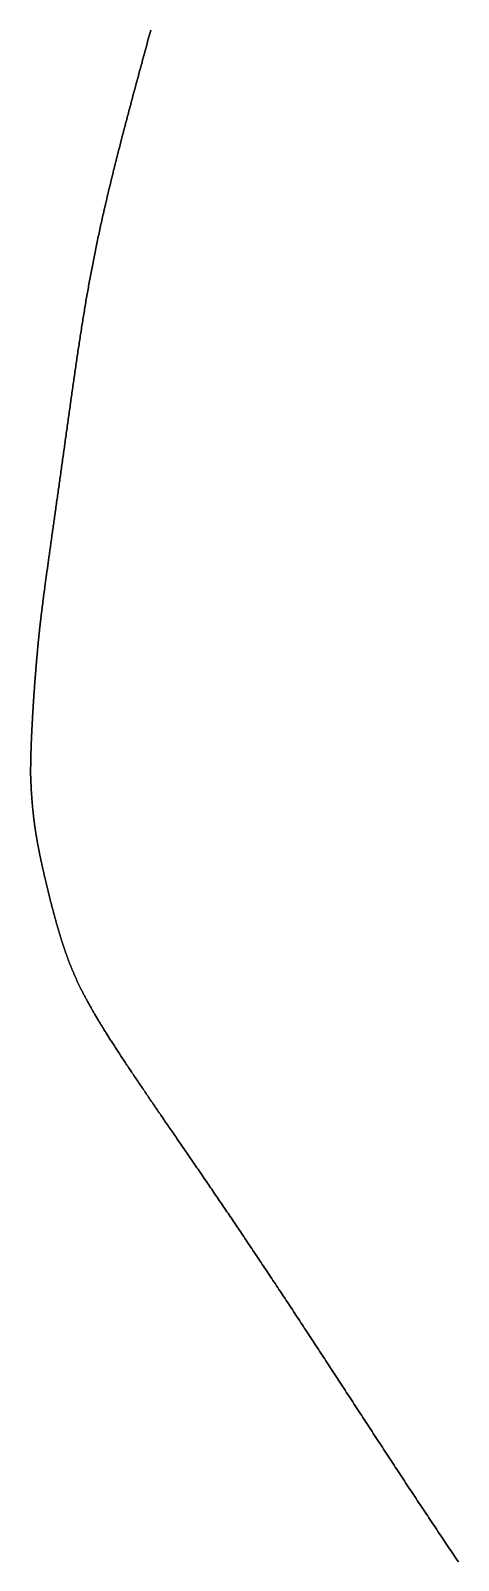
# Model space of a CAD drawing. Header units: inches. Extents: x 130170 to 284068, y 377793 to 804530.
# Drawn here: x 259860.1 to 259874.9, y 742771.6 to 742824.1 of the extents above; entities that cross this region are included whole.
import ezdxf

# ---------------------------------------------------------------- set-up
doc = ezdxf.new("R2010")
doc.units = ezdxf.units.IN
doc.header["$MEASUREMENT"] = 0
doc.layers.add('muni_il', color=7, linetype='Continuous')

msp = doc.modelspace()

# ---------------------------------------------------------------- linework, layer by layer
at = {"layer": 'muni_il'}
for points in [[(259874.851, 742771.521), (259874.807, 742771.586), (259874.763, 742771.651), (259874.719, 742771.716), (259874.675, 742771.781), (259874.631, 742771.846), (259874.587, 742771.911), (259874.543, 742771.976), (259874.499, 742772.042), (259874.455, 742772.107), (259874.411, 742772.173), (259874.367, 742772.239), (259874.323, 742772.304), (259874.279, 742772.37), (259874.234, 742772.436), (259874.19, 742772.502), (259874.146, 742772.568), (259874.102, 742772.634), (259874.057, 742772.7), (259874.013, 742772.767), (259873.969, 742772.833), (259873.925, 742772.899), (259873.88, 742772.966), (259873.836, 742773.033), (259873.792, 742773.099), (259873.747, 742773.166), (259873.703, 742773.233), (259873.658, 742773.299), (259873.614, 742773.366), (259873.569, 742773.433), (259873.525, 742773.5), (259873.481, 742773.567), (259873.436, 742773.634), (259873.391, 742773.702), (259873.347, 742773.769), (259873.303, 742773.836), (259873.258, 742773.903), (259873.213, 742773.971), (259873.169, 742774.038), (259873.124, 742774.105), (259873.08, 742774.173), (259873.035, 742774.24), (259872.991, 742774.308), (259872.946, 742774.376), (259872.902, 742774.443), (259872.857, 742774.511), (259872.812, 742774.578), (259872.768, 742774.646), (259872.723, 742774.714), (259872.679, 742774.782), (259872.634, 742774.849), (259872.59, 742774.917), (259872.545, 742774.985), (259872.501, 742775.053), (259872.456, 742775.121), (259872.411, 742775.189), (259872.367, 742775.257), (259872.322, 742775.325), (259872.278, 742775.392), (259872.233, 742775.46), (259872.189, 742775.528), (259872.144, 742775.596), (259872.1, 742775.664), (259872.055, 742775.732), (259872.011, 742775.8), (259871.966, 742775.868), (259871.922, 742775.936), (259871.877, 742776.004), (259871.833, 742776.072), (259871.788, 742776.14), (259871.744, 742776.208), (259871.7, 742776.275), (259871.655, 742776.343), (259871.611, 742776.411), (259871.567, 742776.479), (259871.522, 742776.547), (259871.478, 742776.614), (259871.434, 742776.682), (259871.39, 742776.75), (259871.345, 742776.818), (259871.301, 742776.885), (259871.257, 742776.953), (259871.213, 742777.021), (259871.169, 742777.088), (259871.124, 742777.156), (259871.08, 742777.223), (259871.036, 742777.291), (259870.992, 742777.358), (259870.948, 742777.425), (259870.904, 742777.493), (259870.86, 742777.56), (259870.816, 742777.627), (259870.773, 742777.694), (259870.729, 742777.761), (259870.685, 742777.828), (259870.641, 742777.895), (259870.597, 742777.962), (259870.554, 742778.029), (259870.51, 742778.096), (259870.466, 742778.163), (259870.423, 742778.229), (259870.379, 742778.296), (259870.336, 742778.362), (259870.292, 742778.429), (259870.249, 742778.495), (259870.205, 742778.561), (259870.162, 742778.628), (259870.119, 742778.694), (259870.075, 742778.76), (259870.032, 742778.826), (259869.989, 742778.892), (259869.946, 742778.957), (259869.903, 742779.023), (259869.86, 742779.089), (259869.817, 742779.154), (259869.774, 742779.22), (259869.731, 742779.285), (259869.688, 742779.35), (259869.645, 742779.415), (259869.602, 742779.48), (259869.56, 742779.545), (259869.517, 742779.61), (259869.474, 742779.675), (259869.432, 742779.74), (259869.389, 742779.804), (259869.347, 742779.869), (259869.305, 742779.933), (259869.262, 742779.997), (259869.22, 742780.061), (259869.178, 742780.125), (259869.136, 742780.189), (259869.094, 742780.253), (259869.052, 742780.317), (259869.01, 742780.38), (259868.968, 742780.443), (259868.926, 742780.507), (259868.884, 742780.57), (259868.842, 742780.633), (259868.801, 742780.696), (259868.759, 742780.759), (259868.718, 742780.822), (259868.676, 742780.884), (259868.635, 742780.946), (259868.593, 742781.009), (259868.552, 742781.071), (259868.511, 742781.133), (259868.47, 742781.195), (259868.429, 742781.257), (259868.388, 742781.318), (259868.347, 742781.38), (259868.306, 742781.441), (259868.265, 742781.503), (259868.224, 742781.564), (259868.184, 742781.625), (259868.143, 742781.685), (259868.103, 742781.746), (259868.062, 742781.807), (259868.022, 742781.867), (259867.981, 742781.927), (259867.941, 742781.988), (259867.901, 742782.047), (259867.861, 742782.107), (259867.821, 742782.167), (259867.781, 742782.227), (259867.741, 742782.286), (259867.702, 742782.345), (259867.662, 742782.404), (259867.622, 742782.463), (259867.583, 742782.522), (259867.543, 742782.581), (259867.504, 742782.639), (259867.464, 742782.698), (259867.425, 742782.756), (259867.386, 742782.814), (259867.347, 742782.872), (259867.308, 742782.93), (259867.269, 742782.988), (259867.23, 742783.045), (259867.192, 742783.103), (259867.153, 742783.16), (259867.114, 742783.217), (259867.076, 742783.274), (259867.038, 742783.33), (259866.999, 742783.387), (259866.961, 742783.443), (259866.923, 742783.5), (259866.885, 742783.556), (259866.847, 742783.612), (259866.809, 742783.668), (259866.771, 742783.724), (259866.733, 742783.779), (259866.696, 742783.834), (259866.658, 742783.89), (259866.621, 742783.945), (259866.583, 742784), (259866.546, 742784.054), (259866.509, 742784.109), (259866.472, 742784.163), (259866.435, 742784.218), (259866.398, 742784.272), (259866.361, 742784.326), (259866.324, 742784.38), (259866.288, 742784.433), (259866.251, 742784.487), (259866.215, 742784.54), (259866.178, 742784.593), (259866.142, 742784.646), (259866.106, 742784.699), (259866.07, 742784.752), (259866.034, 742784.805), (259865.998, 742784.857), (259865.962, 742784.909), (259865.926, 742784.961), (259865.891, 742785.013), (259865.855, 742785.065), (259865.82, 742785.117), (259865.785, 742785.168), (259865.749, 742785.219), (259865.714, 742785.271), (259865.679, 742785.322), (259865.644, 742785.372), (259865.61, 742785.423), (259865.575, 742785.473), (259865.54, 742785.524), (259865.506, 742785.574), (259865.471, 742785.624), (259865.437, 742785.674), (259865.403, 742785.724), (259865.369, 742785.773), (259865.335, 742785.822), (259865.301, 742785.872), (259865.267, 742785.921), (259865.234, 742785.97), (259865.2, 742786.018), (259865.167, 742786.067), (259865.134, 742786.115), (259865.1, 742786.164), (259865.067, 742786.212), (259865.034, 742786.26), (259865.002, 742786.307), (259864.969, 742786.355), (259864.936, 742786.402), (259864.904, 742786.45), (259864.871, 742786.497), (259864.839, 742786.544), (259864.807, 742786.59), (259864.775, 742786.637), (259864.743, 742786.683), (259864.711, 742786.729), (259864.68, 742786.776), (259864.648, 742786.821), (259864.617, 742786.867), (259864.586, 742786.913), (259864.554, 742786.958), (259864.523, 742787.003), (259864.493, 742787.048), (259864.462, 742787.093), (259864.431, 742787.138), (259864.401, 742787.182), (259864.37, 742787.227), (259864.34, 742787.271), (259864.31, 742787.315), (259864.28, 742787.359), (259864.25, 742787.402), (259864.22, 742787.446), (259864.191, 742787.489), (259864.162, 742787.532), (259864.132, 742787.575), (259864.103, 742787.618), (259864.074, 742787.661), (259864.045, 742787.703), (259864.016, 742787.745), (259863.988, 742787.787), (259863.959, 742787.829), (259863.931, 742787.871), (259863.903, 742787.912), (259863.875, 742787.954), (259863.847, 742787.995), (259863.819, 742788.036), (259863.792, 742788.077), (259863.764, 742788.117), (259863.737, 742788.158), (259863.71, 742788.198), (259863.683, 742788.238), (259863.656, 742788.278), (259863.63, 742788.318), (259863.603, 742788.357), (259863.577, 742788.396), (259863.551, 742788.435), (259863.525, 742788.474), (259863.499, 742788.513), (259863.473, 742788.552), (259863.447, 742788.59), (259863.422, 742788.628), (259863.397, 742788.666), (259863.372, 742788.704), (259863.347, 742788.742), (259863.322, 742788.779), (259863.297, 742788.817), (259863.273, 742788.854), (259863.249, 742788.89), (259863.224, 742788.927), (259863.201, 742788.964), (259863.177, 742789), (259863.153, 742789.036), (259863.13, 742789.072), (259863.106, 742789.108), (259863.083, 742789.143), (259863.06, 742789.179), (259863.037, 742789.214), (259863.015, 742789.249), (259862.992, 742789.284), (259862.97, 742789.318), (259862.948, 742789.353), (259862.926, 742789.387), (259862.904, 742789.421), (259862.882, 742789.455), (259862.861, 742789.489), (259862.839, 742789.522), (259862.818, 742789.556), (259862.797, 742789.589), (259862.777, 742789.622), (259862.756, 742789.655), (259862.736, 742789.687), (259862.715, 742789.72), (259862.695, 742789.752), (259862.675, 742789.784), (259862.655, 742789.816), (259862.636, 742789.848), (259862.616, 742789.879), (259862.597, 742789.91), (259862.578, 742789.942), (259862.559, 742789.973), (259862.54, 742790.003), (259862.521, 742790.034), (259862.503, 742790.065), (259862.484, 742790.095), (259862.466, 742790.125), (259862.448, 742790.155), (259862.431, 742790.185), (259862.413, 742790.214), (259862.395, 742790.244), (259862.378, 742790.273), (259862.361, 742790.302), (259862.344, 742790.331), (259862.327, 742790.36), (259862.31, 742790.389), (259862.294, 742790.417), (259862.277, 742790.446), (259862.261, 742790.474), (259862.245, 742790.502), (259862.229, 742790.53), (259862.213, 742790.557), (259862.198, 742790.585), (259862.182, 742790.612), (259862.167, 742790.64), (259862.152, 742790.667), (259862.137, 742790.694), (259862.122, 742790.721), (259862.107, 742790.747), (259862.092, 742790.774), (259862.078, 742790.8), (259862.064, 742790.827), (259862.05, 742790.853), (259862.035, 742790.879), (259862.022, 742790.905), (259862.008, 742790.931), (259861.994, 742790.956), (259861.981, 742790.982), (259861.967, 742791.008), (259861.954, 742791.033), (259861.941, 742791.058), (259861.928, 742791.083), (259861.915, 742791.108), (259861.903, 742791.133), (259861.89, 742791.158), (259861.878, 742791.182), (259861.865, 742791.207), (259861.853, 742791.232), (259861.841, 742791.256), (259861.829, 742791.28), (259861.817, 742791.304), (259861.806, 742791.328), (259861.794, 742791.352), (259861.783, 742791.376), (259861.771, 742791.4), (259861.76, 742791.424), (259861.749, 742791.448), (259861.738, 742791.471), (259861.727, 742791.495), (259861.716, 742791.518), (259861.705, 742791.542), (259861.695, 742791.565), (259861.684, 742791.588), (259861.674, 742791.611), (259861.663, 742791.634), (259861.653, 742791.657), (259861.643, 742791.68), (259861.633, 742791.703), (259861.623, 742791.726), (259861.613, 742791.749), (259861.603, 742791.772), (259861.593, 742791.795), (259861.584, 742791.817), (259861.574, 742791.84), (259861.565, 742791.863), (259861.555, 742791.885), (259861.546, 742791.908), (259861.537, 742791.93), (259861.528, 742791.953), (259861.519, 742791.975), (259861.51, 742791.998), (259861.501, 742792.02), (259861.492, 742792.043), (259861.483, 742792.065), (259861.474, 742792.087), (259861.466, 742792.11), (259861.457, 742792.132), (259861.449, 742792.154), (259861.44, 742792.177), (259861.432, 742792.199), (259861.423, 742792.221), (259861.415, 742792.243), (259861.407, 742792.266), (259861.399, 742792.288), (259861.39, 742792.31), (259861.382, 742792.332), (259861.374, 742792.355), (259861.366, 742792.377), (259861.358, 742792.399), (259861.35, 742792.421), (259861.343, 742792.444), (259861.335, 742792.466), (259861.327, 742792.489), (259861.319, 742792.511), (259861.312, 742792.533), (259861.304, 742792.556), (259861.296, 742792.578), (259861.289, 742792.6), (259861.281, 742792.623), (259861.274, 742792.645), (259861.266, 742792.668), (259861.259, 742792.69), (259861.251, 742792.713), (259861.244, 742792.735), (259861.237, 742792.758), (259861.229, 742792.78), (259861.222, 742792.803), (259861.215, 742792.826), (259861.208, 742792.848), (259861.2, 742792.871), (259861.193, 742792.894), (259861.186, 742792.917), (259861.179, 742792.939), (259861.172, 742792.962), (259861.165, 742792.985), (259861.158, 742793.008), (259861.151, 742793.031), (259861.144, 742793.054), (259861.137, 742793.077), (259861.13, 742793.1), (259861.123, 742793.123), (259861.116, 742793.146), (259861.109, 742793.169), (259861.102, 742793.192), (259861.095, 742793.216), (259861.089, 742793.239), (259861.082, 742793.262), (259861.075, 742793.286), (259861.068, 742793.309), (259861.061, 742793.332), (259861.055, 742793.356), (259861.048, 742793.379), (259861.041, 742793.403), (259861.035, 742793.426), (259861.028, 742793.45), (259861.021, 742793.473), (259861.015, 742793.497), (259861.008, 742793.521), (259861.001, 742793.544), (259860.995, 742793.568), (259860.988, 742793.592), (259860.981, 742793.616), (259860.975, 742793.639), (259860.968, 742793.663), (259860.962, 742793.687), (259860.955, 742793.711), (259860.949, 742793.735), (259860.942, 742793.759), (259860.936, 742793.783), (259860.929, 742793.807), (259860.923, 742793.831), (259860.916, 742793.855), (259860.91, 742793.879), (259860.903, 742793.903), (259860.897, 742793.927), (259860.891, 742793.951), (259860.884, 742793.975), (259860.878, 742793.999), (259860.872, 742794.023), (259860.865, 742794.047), (259860.859, 742794.071), (259860.853, 742794.095), (259860.846, 742794.12), (259860.84, 742794.144), (259860.834, 742794.168), (259860.828, 742794.192), (259860.821, 742794.216), (259860.815, 742794.24), (259860.809, 742794.264), (259860.803, 742794.289), (259860.797, 742794.313), (259860.791, 742794.337), (259860.785, 742794.361), (259860.778, 742794.385), (259860.772, 742794.409), (259860.766, 742794.433), (259860.76, 742794.457), (259860.754, 742794.481), (259860.748, 742794.505), (259860.743, 742794.529), (259860.736, 742794.553), (259860.731, 742794.577), (259860.725, 742794.601), (259860.719, 742794.625), (259860.713, 742794.649), (259860.707, 742794.672), (259860.701, 742794.696), (259860.696, 742794.72), (259860.69, 742794.744), (259860.684, 742794.767), (259860.679, 742794.791), (259860.673, 742794.815), (259860.667, 742794.838), (259860.662, 742794.862), (259860.656, 742794.885), (259860.65, 742794.908), (259860.645, 742794.932), (259860.639, 742794.955), (259860.634, 742794.978), (259860.628, 742795.001), (259860.623, 742795.025), (259860.618, 742795.048), (259860.612, 742795.071), (259860.607, 742795.094), (259860.602, 742795.116), (259860.596, 742795.139), (259860.591, 742795.162), (259860.586, 742795.185), (259860.581, 742795.208), (259860.576, 742795.23), (259860.571, 742795.253), (259860.565, 742795.275), (259860.561, 742795.297), (259860.555, 742795.32), (259860.551, 742795.342), (259860.546, 742795.364), (259860.541, 742795.386), (259860.536, 742795.408), (259860.531, 742795.43), (259860.526, 742795.452), (259860.521, 742795.474), (259860.516, 742795.495), (259860.512, 742795.517), (259860.507, 742795.539), (259860.503, 742795.56), (259860.498, 742795.582), (259860.493, 742795.603), (259860.489, 742795.624), (259860.484, 742795.645), (259860.48, 742795.666), (259860.475, 742795.687), (259860.471, 742795.708), (259860.467, 742795.729), (259860.462, 742795.75), (259860.458, 742795.771), (259860.454, 742795.791), (259860.45, 742795.812), (259860.445, 742795.832), (259860.441, 742795.853), (259860.437, 742795.873), (259860.433, 742795.893), (259860.429, 742795.914), (259860.425, 742795.934), (259860.421, 742795.954), (259860.417, 742795.974), (259860.413, 742795.994), (259860.409, 742796.014), (259860.406, 742796.033), (259860.402, 742796.053), (259860.398, 742796.073), (259860.394, 742796.092), (259860.39, 742796.112), (259860.387, 742796.131), (259860.383, 742796.151), (259860.379, 742796.17), (259860.376, 742796.19), (259860.372, 742796.209), (259860.369, 742796.228), (259860.365, 742796.247), (259860.362, 742796.266), (259860.359, 742796.286), (259860.355, 742796.305), (259860.352, 742796.324), (259860.349, 742796.343), (259860.345, 742796.362), (259860.342, 742796.381), (259860.339, 742796.4), (259860.335, 742796.419), (259860.332, 742796.438), (259860.329, 742796.457), (259860.326, 742796.475), (259860.323, 742796.494), (259860.32, 742796.513), (259860.317, 742796.532), (259860.314, 742796.551), (259860.311, 742796.57), (259860.308, 742796.589), (259860.305, 742796.607), (259860.302, 742796.626), (259860.299, 742796.645), (259860.296, 742796.664), (259860.293, 742796.683), (259860.291, 742796.702), (259860.288, 742796.721), (259860.285, 742796.74), (259860.282, 742796.76), (259860.279, 742796.779), (259860.277, 742796.798), (259860.274, 742796.817), (259860.271, 742796.837), (259860.269, 742796.856), (259860.266, 742796.875), (259860.263, 742796.895), (259860.261, 742796.914), (259860.258, 742796.934), (259860.256, 742796.954), (259860.253, 742796.974), (259860.251, 742796.993), (259860.248, 742797.013), (259860.246, 742797.033), (259860.243, 742797.054), (259860.241, 742797.074), (259860.238, 742797.094), (259860.236, 742797.115), (259860.233, 742797.135), (259860.231, 742797.156), (259860.229, 742797.177), (259860.226, 742797.197), (259860.224, 742797.219), (259860.222, 742797.24), (259860.219, 742797.261), (259860.217, 742797.282), (259860.215, 742797.304), (259860.213, 742797.326), (259860.21, 742797.348), (259860.208, 742797.37), (259860.206, 742797.392), (259860.204, 742797.414), (259860.202, 742797.436), (259860.2, 742797.459), (259860.197, 742797.482), (259860.195, 742797.504), (259860.193, 742797.527), (259860.191, 742797.55), (259860.189, 742797.574), (259860.187, 742797.597), (259860.185, 742797.621), (259860.183, 742797.645), (259860.181, 742797.669), (259860.179, 742797.693), (259860.177, 742797.717), (259860.175, 742797.742), (259860.174, 742797.766), (259860.172, 742797.791), (259860.17, 742797.816), (259860.168, 742797.841), (259860.166, 742797.866), (259860.165, 742797.892), (259860.163, 742797.917), (259860.161, 742797.943), (259860.16, 742797.969), (259860.158, 742797.995), (259860.156, 742798.021), (259860.155, 742798.048), (259860.153, 742798.074), (259860.152, 742798.101), (259860.15, 742798.128), (259860.149, 742798.155), (259860.147, 742798.182), (259860.146, 742798.209), (259860.145, 742798.237), (259860.144, 742798.264), (259860.142, 742798.292), (259860.141, 742798.319), (259860.14, 742798.347), (259860.139, 742798.375), (259860.138, 742798.403), (259860.137, 742798.431), (259860.136, 742798.459), (259860.135, 742798.487), (259860.134, 742798.515), (259860.133, 742798.543), (259860.132, 742798.571), (259860.132, 742798.599), (259860.131, 742798.627), (259860.13, 742798.654), (259860.13, 742798.682), (259860.134, 742799.018), (259860.135, 742799.08), (259860.136, 742799.111), (259860.137, 742799.143), (259860.138, 742799.174), (259860.139, 742799.207), (259860.14, 742799.239), (259860.141, 742799.271), (259860.142, 742799.304), (259860.143, 742799.336), (259860.144, 742799.369), (259860.145, 742799.401), (259860.146, 742799.434), (259860.147, 742799.467), (259860.149, 742799.499), (259860.15, 742799.532), (259860.151, 742799.565), (259860.152, 742799.597), (259860.154, 742799.63), (259860.155, 742799.662), (259860.156, 742799.695), (259860.157, 742799.728), (259860.159, 742799.76), (259860.16, 742799.793), (259860.162, 742799.825), (259860.163, 742799.858), (259860.164, 742799.89), (259860.166, 742799.923), (259860.167, 742799.956), (259860.169, 742799.988), (259860.17, 742800.021), (259860.172, 742800.054), (259860.174, 742800.086), (259860.175, 742800.119), (259860.177, 742800.152), (259860.178, 742800.185), (259860.18, 742800.218), (259860.182, 742800.251), (259860.184, 742800.284), (259860.185, 742800.317), (259860.187, 742800.35), (259860.189, 742800.384), (259860.191, 742800.417), (259860.192, 742800.451), (259860.194, 742800.484), (259860.196, 742800.518), (259860.198, 742800.551), (259860.2, 742800.585), (259860.202, 742800.619), (259860.204, 742800.652), (259860.206, 742800.686), (259860.208, 742800.72), (259860.21, 742800.754), (259860.212, 742800.788), (259860.214, 742800.822), (259860.216, 742800.857), (259860.219, 742800.891), (259860.221, 742800.925), (259860.223, 742800.959), (259860.225, 742800.994), (259860.227, 742801.028), (259860.229, 742801.062), (259860.232, 742801.097), (259860.234, 742801.131), (259860.236, 742801.166), (259860.239, 742801.2), (259860.241, 742801.235), (259860.243, 742801.269), (259860.246, 742801.303), (259860.248, 742801.338), (259860.25, 742801.372), (259860.253, 742801.406), (259860.255, 742801.441), (259860.258, 742801.475), (259860.26, 742801.509), (259860.262, 742801.544), (259860.265, 742801.578), (259860.267, 742801.612), (259860.27, 742801.646), (259860.272, 742801.68), (259860.275, 742801.714), (259860.277, 742801.748), (259860.28, 742801.782), (259860.282, 742801.816), (259860.285, 742801.85), (259860.288, 742801.883), (259860.29, 742801.917), (259860.293, 742801.95), (259860.295, 742801.984), (259860.298, 742802.017), (259860.301, 742802.051), (259860.303, 742802.084), (259860.306, 742802.117), (259860.308, 742802.15), (259860.311, 742802.183), (259860.314, 742802.216), (259860.316, 742802.249), (259860.319, 742802.282), (259860.322, 742802.314), (259860.324, 742802.347), (259860.327, 742802.379), (259860.33, 742802.412), (259860.333, 742802.444), (259860.335, 742802.477), (259860.338, 742802.509), (259860.341, 742802.541), (259860.344, 742802.573), (259860.347, 742802.605), (259860.349, 742802.637), (259860.352, 742802.669), (259860.355, 742802.701), (259860.358, 742802.733), (259860.361, 742802.764), (259860.364, 742802.796), (259860.367, 742802.828), (259860.37, 742802.859), (259860.373, 742802.891), (259860.376, 742802.922), (259860.378, 742802.954), (259860.382, 742802.985), (259860.385, 742803.016), (259860.388, 742803.048), (259860.391, 742803.079), (259860.394, 742803.111), (259860.397, 742803.142), (259860.4, 742803.173), (259860.403, 742803.205), (259860.406, 742803.236), (259860.41, 742803.268), (259860.413, 742803.299), (259860.416, 742803.331), (259860.419, 742803.362), (259860.423, 742803.394), (259860.426, 742803.425), (259860.429, 742803.457), (259860.433, 742803.488), (259860.436, 742803.52), (259860.44, 742803.552), (259860.443, 742803.584), (259860.447, 742803.616), (259860.45, 742803.648), (259860.454, 742803.68), (259860.457, 742803.712), (259860.461, 742803.745), (259860.465, 742803.777), (259860.468, 742803.809), (259860.472, 742803.842), (259860.476, 742803.875), (259860.48, 742803.908), (259860.484, 742803.941), (259860.488, 742803.974), (259860.492, 742804.007), (259860.496, 742804.041), (259860.5, 742804.075), (259860.504, 742804.108), (259860.508, 742804.142), (259860.512, 742804.177), (259860.516, 742804.211), (259860.521, 742804.245), (259860.525, 742804.28), (259860.529, 742804.315), (259860.534, 742804.35), (259860.538, 742804.385), (259860.543, 742804.421), (259860.547, 742804.457), (259860.552, 742804.493), (259860.556, 742804.529), (259860.561, 742804.565), (259860.566, 742804.602), (259860.57, 742804.639), (259860.575, 742804.676), (259860.58, 742804.714), (259860.585, 742804.751), (259860.59, 742804.789), (259860.595, 742804.827), (259860.6, 742804.866), (259860.605, 742804.905), (259860.611, 742804.944), (259860.616, 742804.983), (259860.621, 742805.022), (259860.626, 742805.062), (259860.632, 742805.102), (259860.637, 742805.143), (259860.643, 742805.183), (259860.648, 742805.224), (259860.654, 742805.265), (259860.66, 742805.307), (259860.665, 742805.349), (259860.671, 742805.391), (259860.677, 742805.433), (259860.683, 742805.476), (259860.689, 742805.519), (259860.695, 742805.562), (259860.701, 742805.606), (259860.707, 742805.65), (259860.713, 742805.694), (259860.719, 742805.739), (259860.725, 742805.784), (259860.732, 742805.829), (259860.738, 742805.874), (259860.744, 742805.92), (259860.751, 742805.966), (259860.757, 742806.013), (259860.764, 742806.06), (259860.77, 742806.106), (259860.777, 742806.154), (259860.784, 742806.202), (259860.79, 742806.25), (259860.797, 742806.298), (259860.804, 742806.346), (259860.811, 742806.395), (259860.818, 742806.444), (259860.825, 742806.494), (259860.832, 742806.544), (259860.839, 742806.594), (259860.846, 742806.644), (259860.853, 742806.694), (259860.86, 742806.745), (259860.867, 742806.797), (259860.875, 742806.848), (259860.882, 742806.9), (259860.889, 742806.952), (259860.897, 742807.004), (259860.904, 742807.057), (259860.912, 742807.11), (259860.919, 742807.163), (259860.927, 742807.216), (259860.934, 742807.27), (259860.942, 742807.323), (259860.95, 742807.378), (259860.957, 742807.432), (259860.965, 742807.487), (259860.973, 742807.541), (259860.98, 742807.596), (259860.988, 742807.652), (259860.996, 742807.707), (259861.004, 742807.763), (259861.012, 742807.819), (259861.02, 742807.875), (259861.028, 742807.932), (259861.036, 742807.988), (259861.044, 742808.045), (259861.052, 742808.102), (259861.06, 742808.159), (259861.068, 742808.216), (259861.076, 742808.274), (259861.084, 742808.332), (259861.092, 742808.39), (259861.1, 742808.448), (259861.109, 742808.506), (259861.117, 742808.564), (259861.125, 742808.623), (259861.133, 742808.681), (259861.141, 742808.74), (259861.15, 742808.799), (259861.158, 742808.858), (259861.166, 742808.917), (259861.175, 742808.977), (259861.183, 742809.036), (259861.191, 742809.095), (259861.2, 742809.155), (259861.208, 742809.215), (259861.216, 742809.275), (259861.225, 742809.335), (259861.233, 742809.395), (259861.241, 742809.455), (259861.25, 742809.515), (259861.258, 742809.575), (259861.267, 742809.635), (259861.275, 742809.696), (259861.284, 742809.756), (259861.292, 742809.817), (259861.3, 742809.877), (259861.309, 742809.938), (259861.317, 742809.998), (259861.326, 742810.059), (259861.334, 742810.12), (259861.343, 742810.18), (259861.351, 742810.241), (259861.36, 742810.302), (259861.368, 742810.362), (259861.377, 742810.423), (259861.385, 742810.484), (259861.394, 742810.545), (259861.402, 742810.605), (259861.411, 742810.666), (259861.419, 742810.727), (259861.428, 742810.788), (259861.436, 742810.848), (259861.444, 742810.909), (259861.453, 742810.97), (259861.461, 742811.03), (259861.47, 742811.091), (259861.478, 742811.152), (259861.487, 742811.212), (259861.495, 742811.273), (259861.504, 742811.333), (259861.512, 742811.393), (259861.521, 742811.454), (259861.529, 742811.514), (259861.538, 742811.574), (259861.546, 742811.635), (259861.555, 742811.695), (259861.564, 742811.755), (259861.572, 742811.815), (259861.581, 742811.875), (259861.589, 742811.935), (259861.598, 742811.995), (259861.606, 742812.055), (259861.615, 742812.114), (259861.623, 742812.174), (259861.632, 742812.234), (259861.64, 742812.293), (259861.649, 742812.353), (259861.657, 742812.412), (259861.666, 742812.472), (259861.675, 742812.531), (259861.683, 742812.59), (259861.692, 742812.649), (259861.701, 742812.708), (259861.709, 742812.767), (259861.718, 742812.826), (259861.727, 742812.885), (259861.735, 742812.944), (259861.744, 742813.002), (259861.753, 742813.061), (259861.761, 742813.12), (259861.77, 742813.178), (259861.779, 742813.237), (259861.788, 742813.295), (259861.797, 742813.353), (259861.805, 742813.411), (259861.814, 742813.47), (259861.823, 742813.528), (259861.832, 742813.586), (259861.841, 742813.644), (259861.85, 742813.702), (259861.859, 742813.76), (259861.868, 742813.817), (259861.877, 742813.875), (259861.886, 742813.933), (259861.896, 742813.991), (259861.905, 742814.048), (259861.914, 742814.106), (259861.923, 742814.163), (259861.933, 742814.221), (259861.942, 742814.278), (259861.951, 742814.336), (259861.961, 742814.393), (259861.97, 742814.451), (259861.98, 742814.508), (259861.989, 742814.566), (259861.999, 742814.623), (259862.008, 742814.68), (259862.018, 742814.737), (259862.028, 742814.795), (259862.037, 742814.852), (259862.047, 742814.909), (259862.057, 742814.967), (259862.067, 742815.024), (259862.077, 742815.081), (259862.087, 742815.139), (259862.098, 742815.196), (259862.108, 742815.254), (259862.118, 742815.311), (259862.128, 742815.368), (259862.139, 742815.426), (259862.149, 742815.483), (259862.16, 742815.541), (259862.17, 742815.598), (259862.181, 742815.656), (259862.192, 742815.714), (259862.203, 742815.771), (259862.213, 742815.829), (259862.224, 742815.887), (259862.235, 742815.945), (259862.246, 742816.003), (259862.258, 742816.061), (259862.269, 742816.119), (259862.28, 742816.177), (259862.292, 742816.236), (259862.303, 742816.294), (259862.315, 742816.353), (259862.327, 742816.411), (259862.338, 742816.47), (259862.35, 742816.529), (259862.362, 742816.588), (259862.374, 742816.647), (259862.386, 742816.706), (259862.399, 742816.765), (259862.411, 742816.825), (259862.423, 742816.884), (259862.436, 742816.944), (259862.448, 742817.004), (259862.461, 742817.063), (259862.474, 742817.124), (259862.487, 742817.184), (259862.5, 742817.244), (259862.513, 742817.305), (259862.526, 742817.365), (259862.54, 742817.426), (259862.553, 742817.487), (259862.566, 742817.548), (259862.58, 742817.61), (259862.594, 742817.671), (259862.608, 742817.733), (259862.622, 742817.795), (259862.636, 742817.857), (259862.65, 742817.919), (259862.664, 742817.981), (259862.678, 742818.044), (259862.693, 742818.107), (259862.707, 742818.17), (259862.722, 742818.233), (259862.737, 742818.296), (259862.752, 742818.36), (259862.767, 742818.424), (259862.782, 742818.488), (259862.797, 742818.552), (259862.813, 742818.617), (259862.828, 742818.681), (259862.844, 742818.746), (259862.859, 742818.811), (259862.875, 742818.877), (259862.891, 742818.942), (259862.907, 742819.008), (259862.923, 742819.074), (259862.939, 742819.14), (259862.956, 742819.206), (259862.972, 742819.273), (259862.989, 742819.34), (259863.005, 742819.407), (259863.022, 742819.475), (259863.039, 742819.542), (259863.056, 742819.61), (259863.073, 742819.678), (259863.09, 742819.746), (259863.108, 742819.815), (259863.125, 742819.884), (259863.143, 742819.953), (259863.16, 742820.022), (259863.178, 742820.091), (259863.196, 742820.161), (259863.214, 742820.231), (259863.232, 742820.301), (259863.25, 742820.372), (259863.269, 742820.442), (259863.287, 742820.513), (259863.305, 742820.584), (259863.324, 742820.656), (259863.343, 742820.727), (259863.361, 742820.799), (259863.38, 742820.871), (259863.399, 742820.943), (259863.418, 742821.016), (259863.438, 742821.088), (259863.457, 742821.161), (259863.476, 742821.235), (259863.496, 742821.308), (259863.515, 742821.382), (259863.535, 742821.455), (259863.554, 742821.529), (259863.574, 742821.604), (259863.594, 742821.678), (259863.614, 742821.753), (259863.634, 742821.828), (259863.654, 742821.903), (259863.674, 742821.978), (259863.695, 742822.054), (259863.715, 742822.129), (259863.735, 742822.205), (259863.756, 742822.281), (259863.777, 742822.358), (259863.797, 742822.434), (259863.818, 742822.511), (259863.839, 742822.588), (259863.86, 742822.665), (259863.881, 742822.742), (259863.902, 742822.819), (259863.923, 742822.897), (259863.944, 742822.975), (259863.965, 742823.053), (259863.986, 742823.131), (259864.008, 742823.209), (259864.029, 742823.288), (259864.05, 742823.366), (259864.072, 742823.445), (259864.093, 742823.524), (259864.115, 742823.603), (259864.136, 742823.682), (259864.158, 742823.761), (259864.18, 742823.841), (259864.202, 742823.921), (259864.223, 742824), (259864.245, 742824.08), (259864.267, 742824.16)], [(259864.267, 742824.16), (259864.245, 742824.08), (259864.223, 742824), (259864.202, 742823.921), (259864.18, 742823.841), (259864.158, 742823.761), (259864.136, 742823.682), (259864.115, 742823.603), (259864.093, 742823.524), (259864.072, 742823.445), (259864.05, 742823.366), (259864.029, 742823.288), (259864.008, 742823.209), (259863.986, 742823.131), (259863.965, 742823.053), (259863.944, 742822.975), (259863.923, 742822.897), (259863.902, 742822.819), (259863.881, 742822.742), (259863.86, 742822.665), (259863.839, 742822.588), (259863.818, 742822.511), (259863.797, 742822.434), (259863.777, 742822.358), (259863.756, 742822.281), (259863.735, 742822.205), (259863.715, 742822.129), (259863.695, 742822.054), (259863.674, 742821.978), (259863.654, 742821.903), (259863.634, 742821.828), (259863.614, 742821.753), (259863.594, 742821.678), (259863.574, 742821.604), (259863.554, 742821.529), (259863.535, 742821.455), (259863.515, 742821.382), (259863.496, 742821.308), (259863.476, 742821.235), (259863.457, 742821.161), (259863.438, 742821.088), (259863.418, 742821.016), (259863.399, 742820.943), (259863.38, 742820.871), (259863.361, 742820.799), (259863.343, 742820.727), (259863.324, 742820.656), (259863.305, 742820.584), (259863.287, 742820.513), (259863.269, 742820.442), (259863.25, 742820.372), (259863.232, 742820.301), (259863.214, 742820.231), (259863.196, 742820.161), (259863.178, 742820.091), (259863.16, 742820.022), (259863.143, 742819.953), (259863.125, 742819.884), (259863.108, 742819.815), (259863.09, 742819.746), (259863.073, 742819.678), (259863.056, 742819.61), (259863.039, 742819.542), (259863.022, 742819.475), (259863.005, 742819.407), (259862.989, 742819.34), (259862.972, 742819.273), (259862.956, 742819.206), (259862.939, 742819.14), (259862.923, 742819.074), (259862.907, 742819.008), (259862.891, 742818.942), (259862.875, 742818.877), (259862.859, 742818.811), (259862.844, 742818.746), (259862.828, 742818.681), (259862.813, 742818.617), (259862.797, 742818.552), (259862.782, 742818.488), (259862.767, 742818.424), (259862.752, 742818.36), (259862.737, 742818.296), (259862.722, 742818.233), (259862.707, 742818.17), (259862.693, 742818.107), (259862.678, 742818.044), (259862.664, 742817.981), (259862.65, 742817.919), (259862.636, 742817.857), (259862.622, 742817.795), (259862.608, 742817.733), (259862.594, 742817.671), (259862.58, 742817.61), (259862.566, 742817.548), (259862.553, 742817.487), (259862.54, 742817.426), (259862.526, 742817.365), (259862.513, 742817.305), (259862.5, 742817.244), (259862.487, 742817.184), (259862.474, 742817.124), (259862.461, 742817.063), (259862.448, 742817.004), (259862.436, 742816.944), (259862.423, 742816.884), (259862.411, 742816.825), (259862.399, 742816.765), (259862.386, 742816.706), (259862.374, 742816.647), (259862.362, 742816.588), (259862.35, 742816.529), (259862.338, 742816.47), (259862.327, 742816.411), (259862.315, 742816.353), (259862.303, 742816.294), (259862.292, 742816.236), (259862.28, 742816.177), (259862.269, 742816.119), (259862.258, 742816.061), (259862.246, 742816.003), (259862.235, 742815.945), (259862.224, 742815.887), (259862.213, 742815.829), (259862.203, 742815.771), (259862.192, 742815.714), (259862.181, 742815.656), (259862.17, 742815.598), (259862.16, 742815.541), (259862.149, 742815.483), (259862.139, 742815.426), (259862.128, 742815.368), (259862.118, 742815.311), (259862.108, 742815.254), (259862.098, 742815.196), (259862.087, 742815.139), (259862.077, 742815.081), (259862.067, 742815.024), (259862.057, 742814.967), (259862.047, 742814.909), (259862.037, 742814.852), (259862.028, 742814.795), (259862.018, 742814.737), (259862.008, 742814.68), (259861.999, 742814.623), (259861.989, 742814.566), (259861.98, 742814.508), (259861.97, 742814.451), (259861.961, 742814.393), (259861.951, 742814.336), (259861.942, 742814.278), (259861.933, 742814.221), (259861.923, 742814.163), (259861.914, 742814.106), (259861.905, 742814.048), (259861.896, 742813.991), (259861.886, 742813.933), (259861.877, 742813.875), (259861.868, 742813.817), (259861.859, 742813.76), (259861.85, 742813.702), (259861.841, 742813.644), (259861.832, 742813.586), (259861.823, 742813.528), (259861.814, 742813.47), (259861.805, 742813.411), (259861.797, 742813.353), (259861.788, 742813.295), (259861.779, 742813.237), (259861.77, 742813.178), (259861.761, 742813.12), (259861.753, 742813.061), (259861.744, 742813.002), (259861.735, 742812.944), (259861.727, 742812.885), (259861.718, 742812.826), (259861.709, 742812.767), (259861.701, 742812.708), (259861.692, 742812.649), (259861.683, 742812.59), (259861.675, 742812.531), (259861.666, 742812.472), (259861.657, 742812.412), (259861.649, 742812.353), (259861.64, 742812.293), (259861.632, 742812.234), (259861.623, 742812.174), (259861.615, 742812.114), (259861.606, 742812.055), (259861.598, 742811.995), (259861.589, 742811.935), (259861.581, 742811.875), (259861.572, 742811.815), (259861.564, 742811.755), (259861.555, 742811.695), (259861.546, 742811.635), (259861.538, 742811.574), (259861.529, 742811.514), (259861.521, 742811.454), (259861.512, 742811.393), (259861.504, 742811.333), (259861.495, 742811.273), (259861.487, 742811.212), (259861.478, 742811.152), (259861.47, 742811.091), (259861.461, 742811.03), (259861.453, 742810.97), (259861.444, 742810.909), (259861.436, 742810.848), (259861.428, 742810.788), (259861.419, 742810.727), (259861.411, 742810.666), (259861.402, 742810.605), (259861.394, 742810.545), (259861.385, 742810.484), (259861.377, 742810.423), (259861.368, 742810.362), (259861.36, 742810.302), (259861.351, 742810.241), (259861.343, 742810.18), (259861.334, 742810.12), (259861.326, 742810.059), (259861.317, 742809.998), (259861.309, 742809.938), (259861.3, 742809.877), (259861.292, 742809.817), (259861.284, 742809.756), (259861.275, 742809.696), (259861.267, 742809.635), (259861.258, 742809.575), (259861.25, 742809.515), (259861.241, 742809.455), (259861.233, 742809.395), (259861.225, 742809.335), (259861.216, 742809.275), (259861.208, 742809.215), (259861.2, 742809.155), (259861.191, 742809.095), (259861.183, 742809.036), (259861.175, 742808.977), (259861.166, 742808.917), (259861.158, 742808.858), (259861.15, 742808.799), (259861.141, 742808.74), (259861.133, 742808.681), (259861.125, 742808.623), (259861.117, 742808.564), (259861.109, 742808.506), (259861.1, 742808.448), (259861.092, 742808.39), (259861.084, 742808.332), (259861.076, 742808.274), (259861.068, 742808.216), (259861.06, 742808.159), (259861.052, 742808.102), (259861.044, 742808.045), (259861.036, 742807.988), (259861.028, 742807.932), (259861.02, 742807.875), (259861.012, 742807.819), (259861.004, 742807.763), (259860.996, 742807.707), (259860.988, 742807.652), (259860.98, 742807.596), (259860.973, 742807.541), (259860.965, 742807.487), (259860.957, 742807.432), (259860.95, 742807.378), (259860.942, 742807.323), (259860.934, 742807.27), (259860.927, 742807.216), (259860.919, 742807.163), (259860.912, 742807.11), (259860.904, 742807.057), (259860.897, 742807.004), (259860.889, 742806.952), (259860.882, 742806.9), (259860.875, 742806.848), (259860.867, 742806.797), (259860.86, 742806.745), (259860.853, 742806.694), (259860.846, 742806.644), (259860.839, 742806.594), (259860.832, 742806.544), (259860.825, 742806.494), (259860.818, 742806.444), (259860.811, 742806.395), (259860.804, 742806.346), (259860.797, 742806.298), (259860.79, 742806.25), (259860.784, 742806.202), (259860.777, 742806.154), (259860.77, 742806.106), (259860.764, 742806.06), (259860.757, 742806.013), (259860.751, 742805.966), (259860.744, 742805.92), (259860.738, 742805.874), (259860.732, 742805.829), (259860.725, 742805.784), (259860.719, 742805.739), (259860.713, 742805.694), (259860.707, 742805.65), (259860.701, 742805.606), (259860.695, 742805.562), (259860.689, 742805.519), (259860.683, 742805.476), (259860.677, 742805.433), (259860.671, 742805.391), (259860.665, 742805.349), (259860.66, 742805.307), (259860.654, 742805.265), (259860.648, 742805.224), (259860.643, 742805.183), (259860.637, 742805.143), (259860.632, 742805.102), (259860.626, 742805.062), (259860.621, 742805.022), (259860.616, 742804.983), (259860.611, 742804.944), (259860.605, 742804.905), (259860.6, 742804.866), (259860.595, 742804.827), (259860.59, 742804.789), (259860.585, 742804.751), (259860.58, 742804.714), (259860.575, 742804.676), (259860.57, 742804.639), (259860.566, 742804.602), (259860.561, 742804.565), (259860.556, 742804.529), (259860.552, 742804.493), (259860.547, 742804.457), (259860.543, 742804.421), (259860.538, 742804.385), (259860.534, 742804.35), (259860.529, 742804.315), (259860.525, 742804.28), (259860.521, 742804.245), (259860.516, 742804.211), (259860.512, 742804.177), (259860.508, 742804.142), (259860.504, 742804.108), (259860.5, 742804.075), (259860.496, 742804.041), (259860.492, 742804.007), (259860.488, 742803.974), (259860.484, 742803.941), (259860.48, 742803.908), (259860.476, 742803.875), (259860.472, 742803.842), (259860.468, 742803.809), (259860.465, 742803.777), (259860.461, 742803.745), (259860.457, 742803.712), (259860.454, 742803.68), (259860.45, 742803.648), (259860.447, 742803.616), (259860.443, 742803.584), (259860.44, 742803.552), (259860.436, 742803.52), (259860.433, 742803.488), (259860.429, 742803.457), (259860.426, 742803.425), (259860.423, 742803.394), (259860.419, 742803.362), (259860.416, 742803.331), (259860.413, 742803.299), (259860.41, 742803.268), (259860.406, 742803.236), (259860.403, 742803.205), (259860.4, 742803.173), (259860.397, 742803.142), (259860.394, 742803.111), (259860.391, 742803.079), (259860.388, 742803.048), (259860.385, 742803.016), (259860.382, 742802.985), (259860.378, 742802.954), (259860.376, 742802.922), (259860.373, 742802.891), (259860.37, 742802.859), (259860.367, 742802.828), (259860.364, 742802.796), (259860.361, 742802.764), (259860.358, 742802.733), (259860.355, 742802.701), (259860.352, 742802.669), (259860.349, 742802.637), (259860.347, 742802.605), (259860.344, 742802.573), (259860.341, 742802.541), (259860.338, 742802.509), (259860.335, 742802.477), (259860.333, 742802.444), (259860.33, 742802.412), (259860.327, 742802.379), (259860.324, 742802.347), (259860.322, 742802.314), (259860.319, 742802.282), (259860.316, 742802.249), (259860.314, 742802.216), (259860.311, 742802.183), (259860.308, 742802.15), (259860.306, 742802.117), (259860.303, 742802.084), (259860.301, 742802.051), (259860.298, 742802.017), (259860.295, 742801.984), (259860.293, 742801.95), (259860.29, 742801.917), (259860.288, 742801.883), (259860.285, 742801.85), (259860.282, 742801.816), (259860.28, 742801.782), (259860.277, 742801.748), (259860.275, 742801.714), (259860.272, 742801.68), (259860.27, 742801.646), (259860.267, 742801.612), (259860.265, 742801.578), (259860.262, 742801.544), (259860.26, 742801.509), (259860.258, 742801.475), (259860.255, 742801.441), (259860.253, 742801.406), (259860.25, 742801.372), (259860.248, 742801.338), (259860.246, 742801.303), (259860.243, 742801.269), (259860.241, 742801.235), (259860.239, 742801.2), (259860.236, 742801.166), (259860.234, 742801.131), (259860.232, 742801.097), (259860.229, 742801.062), (259860.227, 742801.028), (259860.225, 742800.994), (259860.223, 742800.959), (259860.221, 742800.925), (259860.219, 742800.891), (259860.216, 742800.857), (259860.214, 742800.822), (259860.212, 742800.788), (259860.21, 742800.754), (259860.208, 742800.72), (259860.206, 742800.686), (259860.204, 742800.652), (259860.202, 742800.619), (259860.2, 742800.585), (259860.198, 742800.551), (259860.196, 742800.518), (259860.194, 742800.484), (259860.192, 742800.451), (259860.191, 742800.417), (259860.189, 742800.384), (259860.187, 742800.35), (259860.185, 742800.317), (259860.184, 742800.284), (259860.182, 742800.251), (259860.18, 742800.218), (259860.178, 742800.185), (259860.177, 742800.152), (259860.175, 742800.119), (259860.174, 742800.086), (259860.172, 742800.054), (259860.17, 742800.021), (259860.169, 742799.988), (259860.167, 742799.956), (259860.166, 742799.923), (259860.164, 742799.89), (259860.163, 742799.858), (259860.162, 742799.825), (259860.16, 742799.793), (259860.159, 742799.76), (259860.157, 742799.728), (259860.156, 742799.695), (259860.155, 742799.662), (259860.154, 742799.63), (259860.152, 742799.597), (259860.151, 742799.565), (259860.15, 742799.532), (259860.149, 742799.499), (259860.147, 742799.467), (259860.146, 742799.434), (259860.145, 742799.401), (259860.144, 742799.369), (259860.143, 742799.336), (259860.142, 742799.304), (259860.141, 742799.271), (259860.14, 742799.239), (259860.139, 742799.207), (259860.138, 742799.174), (259860.137, 742799.143), (259860.136, 742799.111), (259860.135, 742799.08), (259860.134, 742799.018), (259860.13, 742798.682), (259860.13, 742798.654), (259860.131, 742798.627), (259860.132, 742798.599), (259860.132, 742798.571), (259860.133, 742798.543), (259860.134, 742798.515), (259860.135, 742798.487), (259860.136, 742798.459), (259860.137, 742798.431), (259860.138, 742798.403), (259860.139, 742798.375), (259860.14, 742798.347), (259860.141, 742798.319), (259860.142, 742798.292), (259860.144, 742798.264), (259860.145, 742798.237), (259860.146, 742798.209), (259860.147, 742798.182), (259860.149, 742798.155), (259860.15, 742798.128), (259860.152, 742798.101), (259860.153, 742798.074), (259860.155, 742798.048), (259860.156, 742798.021), (259860.158, 742797.995), (259860.16, 742797.969), (259860.161, 742797.943), (259860.163, 742797.917), (259860.165, 742797.892), (259860.166, 742797.866), (259860.168, 742797.841), (259860.17, 742797.816), (259860.172, 742797.791), (259860.174, 742797.766), (259860.175, 742797.742), (259860.177, 742797.717), (259860.179, 742797.693), (259860.181, 742797.669), (259860.183, 742797.645), (259860.185, 742797.621), (259860.187, 742797.597), (259860.189, 742797.574), (259860.191, 742797.55), (259860.193, 742797.527), (259860.195, 742797.504), (259860.197, 742797.482), (259860.2, 742797.459), (259860.202, 742797.436), (259860.204, 742797.414), (259860.206, 742797.392), (259860.208, 742797.37), (259860.21, 742797.348), (259860.213, 742797.326), (259860.215, 742797.304), (259860.217, 742797.282), (259860.219, 742797.261), (259860.222, 742797.24), (259860.224, 742797.219), (259860.226, 742797.197), (259860.229, 742797.177), (259860.231, 742797.156), (259860.233, 742797.135), (259860.236, 742797.115), (259860.238, 742797.094), (259860.241, 742797.074), (259860.243, 742797.054), (259860.246, 742797.033), (259860.248, 742797.013), (259860.251, 742796.993), (259860.253, 742796.974), (259860.256, 742796.954), (259860.258, 742796.934), (259860.261, 742796.914), (259860.263, 742796.895), (259860.266, 742796.875), (259860.269, 742796.856), (259860.271, 742796.837), (259860.274, 742796.817), (259860.277, 742796.798), (259860.279, 742796.779), (259860.282, 742796.76), (259860.285, 742796.74), (259860.288, 742796.721), (259860.291, 742796.702), (259860.293, 742796.683), (259860.296, 742796.664), (259860.299, 742796.645), (259860.302, 742796.626), (259860.305, 742796.607), (259860.308, 742796.589), (259860.311, 742796.57), (259860.314, 742796.551), (259860.317, 742796.532), (259860.32, 742796.513), (259860.323, 742796.494), (259860.326, 742796.475), (259860.329, 742796.457), (259860.332, 742796.438), (259860.335, 742796.419), (259860.339, 742796.4), (259860.342, 742796.381), (259860.345, 742796.362), (259860.349, 742796.343), (259860.352, 742796.324), (259860.355, 742796.305), (259860.359, 742796.286), (259860.362, 742796.266), (259860.365, 742796.247), (259860.369, 742796.228), (259860.372, 742796.209), (259860.376, 742796.19), (259860.379, 742796.17), (259860.383, 742796.151), (259860.387, 742796.131), (259860.39, 742796.112), (259860.394, 742796.092), (259860.398, 742796.073), (259860.402, 742796.053), (259860.406, 742796.033), (259860.409, 742796.014), (259860.413, 742795.994), (259860.417, 742795.974), (259860.421, 742795.954), (259860.425, 742795.934), (259860.429, 742795.914), (259860.433, 742795.893), (259860.437, 742795.873), (259860.441, 742795.853), (259860.445, 742795.832), (259860.45, 742795.812), (259860.454, 742795.791), (259860.458, 742795.771), (259860.462, 742795.75), (259860.467, 742795.729), (259860.471, 742795.708), (259860.475, 742795.687), (259860.48, 742795.666), (259860.484, 742795.645), (259860.489, 742795.624), (259860.493, 742795.603), (259860.498, 742795.582), (259860.503, 742795.56), (259860.507, 742795.539), (259860.512, 742795.517), (259860.516, 742795.495), (259860.521, 742795.474), (259860.526, 742795.452), (259860.531, 742795.43), (259860.536, 742795.408), (259860.541, 742795.386), (259860.546, 742795.364), (259860.551, 742795.342), (259860.555, 742795.32), (259860.561, 742795.297), (259860.565, 742795.275), (259860.571, 742795.253), (259860.576, 742795.23), (259860.581, 742795.208), (259860.586, 742795.185), (259860.591, 742795.162), (259860.596, 742795.139), (259860.602, 742795.116), (259860.607, 742795.094), (259860.612, 742795.071), (259860.618, 742795.048), (259860.623, 742795.025), (259860.628, 742795.001), (259860.634, 742794.978), (259860.639, 742794.955), (259860.645, 742794.932), (259860.65, 742794.908), (259860.656, 742794.885), (259860.662, 742794.862), (259860.667, 742794.838), (259860.673, 742794.815), (259860.679, 742794.791), (259860.684, 742794.767), (259860.69, 742794.744), (259860.696, 742794.72), (259860.701, 742794.696), (259860.707, 742794.672), (259860.713, 742794.649), (259860.719, 742794.625), (259860.725, 742794.601), (259860.731, 742794.577), (259860.736, 742794.553), (259860.743, 742794.529), (259860.748, 742794.505), (259860.754, 742794.481), (259860.76, 742794.457), (259860.766, 742794.433), (259860.772, 742794.409), (259860.778, 742794.385), (259860.785, 742794.361), (259860.791, 742794.337), (259860.797, 742794.313), (259860.803, 742794.289), (259860.809, 742794.264), (259860.815, 742794.24), (259860.821, 742794.216), (259860.828, 742794.192), (259860.834, 742794.168), (259860.84, 742794.144), (259860.846, 742794.12), (259860.853, 742794.095), (259860.859, 742794.071), (259860.865, 742794.047), (259860.872, 742794.023), (259860.878, 742793.999), (259860.884, 742793.975), (259860.891, 742793.951), (259860.897, 742793.927), (259860.903, 742793.903), (259860.91, 742793.879), (259860.916, 742793.855), (259860.923, 742793.831), (259860.929, 742793.807), (259860.936, 742793.783), (259860.942, 742793.759), (259860.949, 742793.735), (259860.955, 742793.711), (259860.962, 742793.687), (259860.968, 742793.663), (259860.975, 742793.639), (259860.981, 742793.616), (259860.988, 742793.592), (259860.995, 742793.568), (259861.001, 742793.544), (259861.008, 742793.521), (259861.015, 742793.497), (259861.021, 742793.473), (259861.028, 742793.45), (259861.035, 742793.426), (259861.041, 742793.403), (259861.048, 742793.379), (259861.055, 742793.356), (259861.061, 742793.332), (259861.068, 742793.309), (259861.075, 742793.286), (259861.082, 742793.262), (259861.089, 742793.239), (259861.095, 742793.216), (259861.102, 742793.192), (259861.109, 742793.169), (259861.116, 742793.146), (259861.123, 742793.123), (259861.13, 742793.1), (259861.137, 742793.077), (259861.144, 742793.054), (259861.151, 742793.031), (259861.158, 742793.008), (259861.165, 742792.985), (259861.172, 742792.962), (259861.179, 742792.939), (259861.186, 742792.917), (259861.193, 742792.894), (259861.2, 742792.871), (259861.208, 742792.848), (259861.215, 742792.826), (259861.222, 742792.803), (259861.229, 742792.78), (259861.237, 742792.758), (259861.244, 742792.735), (259861.251, 742792.713), (259861.259, 742792.69), (259861.266, 742792.668), (259861.274, 742792.645), (259861.281, 742792.623), (259861.289, 742792.6), (259861.296, 742792.578), (259861.304, 742792.556), (259861.312, 742792.533), (259861.319, 742792.511), (259861.327, 742792.489), (259861.335, 742792.466), (259861.343, 742792.444), (259861.35, 742792.421), (259861.358, 742792.399), (259861.366, 742792.377), (259861.374, 742792.355), (259861.382, 742792.332), (259861.39, 742792.31), (259861.399, 742792.288), (259861.407, 742792.266), (259861.415, 742792.243), (259861.423, 742792.221), (259861.432, 742792.199), (259861.44, 742792.177), (259861.449, 742792.154), (259861.457, 742792.132), (259861.466, 742792.11), (259861.474, 742792.087), (259861.483, 742792.065), (259861.492, 742792.043), (259861.501, 742792.02), (259861.51, 742791.998), (259861.519, 742791.975), (259861.528, 742791.953), (259861.537, 742791.93), (259861.546, 742791.908), (259861.555, 742791.885), (259861.565, 742791.863), (259861.574, 742791.84), (259861.584, 742791.817), (259861.593, 742791.795), (259861.603, 742791.772), (259861.613, 742791.749), (259861.623, 742791.726), (259861.633, 742791.703), (259861.643, 742791.68), (259861.653, 742791.657), (259861.663, 742791.634), (259861.674, 742791.611), (259861.684, 742791.588), (259861.695, 742791.565), (259861.705, 742791.542), (259861.716, 742791.518), (259861.727, 742791.495), (259861.738, 742791.471), (259861.749, 742791.448), (259861.76, 742791.424), (259861.771, 742791.4), (259861.783, 742791.376), (259861.794, 742791.352), (259861.806, 742791.328), (259861.817, 742791.304), (259861.829, 742791.28), (259861.841, 742791.256), (259861.853, 742791.232), (259861.865, 742791.207), (259861.878, 742791.182), (259861.89, 742791.158), (259861.903, 742791.133), (259861.915, 742791.108), (259861.928, 742791.083), (259861.941, 742791.058), (259861.954, 742791.033), (259861.967, 742791.008), (259861.981, 742790.982), (259861.994, 742790.956), (259862.008, 742790.931), (259862.022, 742790.905), (259862.035, 742790.879), (259862.05, 742790.853), (259862.064, 742790.827), (259862.078, 742790.8), (259862.092, 742790.774), (259862.107, 742790.747), (259862.122, 742790.721), (259862.137, 742790.694), (259862.152, 742790.667), (259862.167, 742790.64), (259862.182, 742790.612), (259862.198, 742790.585), (259862.213, 742790.557), (259862.229, 742790.53), (259862.245, 742790.502), (259862.261, 742790.474), (259862.277, 742790.446), (259862.294, 742790.417), (259862.31, 742790.389), (259862.327, 742790.36), (259862.344, 742790.331), (259862.361, 742790.302), (259862.378, 742790.273), (259862.395, 742790.244), (259862.413, 742790.214), (259862.431, 742790.185), (259862.448, 742790.155), (259862.466, 742790.125), (259862.484, 742790.095), (259862.503, 742790.065), (259862.521, 742790.034), (259862.54, 742790.003), (259862.559, 742789.973), (259862.578, 742789.942), (259862.597, 742789.91), (259862.616, 742789.879), (259862.636, 742789.848), (259862.655, 742789.816), (259862.675, 742789.784), (259862.695, 742789.752), (259862.715, 742789.72), (259862.736, 742789.687), (259862.756, 742789.655), (259862.777, 742789.622), (259862.797, 742789.589), (259862.818, 742789.556), (259862.839, 742789.522), (259862.861, 742789.489), (259862.882, 742789.455), (259862.904, 742789.421), (259862.926, 742789.387), (259862.948, 742789.353), (259862.97, 742789.318), (259862.992, 742789.284), (259863.015, 742789.249), (259863.037, 742789.214), (259863.06, 742789.179), (259863.083, 742789.143), (259863.106, 742789.108), (259863.13, 742789.072), (259863.153, 742789.036), (259863.177, 742789), (259863.201, 742788.964), (259863.224, 742788.927), (259863.249, 742788.89), (259863.273, 742788.854), (259863.297, 742788.817), (259863.322, 742788.779), (259863.347, 742788.742), (259863.372, 742788.704), (259863.397, 742788.666), (259863.422, 742788.628), (259863.447, 742788.59), (259863.473, 742788.552), (259863.499, 742788.513), (259863.525, 742788.474), (259863.551, 742788.435), (259863.577, 742788.396), (259863.603, 742788.357), (259863.63, 742788.318), (259863.656, 742788.278), (259863.683, 742788.238), (259863.71, 742788.198), (259863.737, 742788.158), (259863.764, 742788.117), (259863.792, 742788.077), (259863.819, 742788.036), (259863.847, 742787.995), (259863.875, 742787.954), (259863.903, 742787.912), (259863.931, 742787.871), (259863.959, 742787.829), (259863.988, 742787.787), (259864.016, 742787.745), (259864.045, 742787.703), (259864.074, 742787.661), (259864.103, 742787.618), (259864.132, 742787.575), (259864.162, 742787.532), (259864.191, 742787.489), (259864.22, 742787.446), (259864.25, 742787.402), (259864.28, 742787.359), (259864.31, 742787.315), (259864.34, 742787.271), (259864.37, 742787.227), (259864.401, 742787.182), (259864.431, 742787.138), (259864.462, 742787.093), (259864.493, 742787.048), (259864.523, 742787.003), (259864.554, 742786.958), (259864.586, 742786.913), (259864.617, 742786.867), (259864.648, 742786.821), (259864.68, 742786.776), (259864.711, 742786.729), (259864.743, 742786.683), (259864.775, 742786.637), (259864.807, 742786.59), (259864.839, 742786.544), (259864.871, 742786.497), (259864.904, 742786.45), (259864.936, 742786.402), (259864.969, 742786.355), (259865.002, 742786.307), (259865.034, 742786.26), (259865.067, 742786.212), (259865.1, 742786.164), (259865.134, 742786.115), (259865.167, 742786.067), (259865.2, 742786.018), (259865.234, 742785.97), (259865.267, 742785.921), (259865.301, 742785.872), (259865.335, 742785.822), (259865.369, 742785.773), (259865.403, 742785.724), (259865.437, 742785.674), (259865.471, 742785.624), (259865.506, 742785.574), (259865.54, 742785.524), (259865.575, 742785.473), (259865.61, 742785.423), (259865.644, 742785.372), (259865.679, 742785.322), (259865.714, 742785.271), (259865.749, 742785.219), (259865.785, 742785.168), (259865.82, 742785.117), (259865.855, 742785.065), (259865.891, 742785.013), (259865.926, 742784.961), (259865.962, 742784.909), (259865.998, 742784.857), (259866.034, 742784.805), (259866.07, 742784.752), (259866.106, 742784.699), (259866.142, 742784.646), (259866.178, 742784.593), (259866.215, 742784.54), (259866.251, 742784.487), (259866.288, 742784.433), (259866.324, 742784.38), (259866.361, 742784.326), (259866.398, 742784.272), (259866.435, 742784.218), (259866.472, 742784.163), (259866.509, 742784.109), (259866.546, 742784.054), (259866.583, 742784), (259866.621, 742783.945), (259866.658, 742783.89), (259866.696, 742783.834), (259866.733, 742783.779), (259866.771, 742783.724), (259866.809, 742783.668), (259866.847, 742783.612), (259866.885, 742783.556), (259866.923, 742783.5), (259866.961, 742783.443), (259866.999, 742783.387), (259867.038, 742783.33), (259867.076, 742783.274), (259867.114, 742783.217), (259867.153, 742783.16), (259867.192, 742783.103), (259867.23, 742783.045), (259867.269, 742782.988), (259867.308, 742782.93), (259867.347, 742782.872), (259867.386, 742782.814), (259867.425, 742782.756), (259867.464, 742782.698), (259867.504, 742782.639), (259867.543, 742782.581), (259867.583, 742782.522), (259867.622, 742782.463), (259867.662, 742782.404), (259867.702, 742782.345), (259867.741, 742782.286), (259867.781, 742782.227), (259867.821, 742782.167), (259867.861, 742782.107), (259867.901, 742782.047), (259867.941, 742781.988), (259867.981, 742781.927), (259868.022, 742781.867), (259868.062, 742781.807), (259868.103, 742781.746), (259868.143, 742781.685), (259868.184, 742781.625), (259868.224, 742781.564), (259868.265, 742781.503), (259868.306, 742781.441), (259868.347, 742781.38), (259868.388, 742781.318), (259868.429, 742781.257), (259868.47, 742781.195), (259868.511, 742781.133), (259868.552, 742781.071), (259868.593, 742781.009), (259868.635, 742780.946), (259868.676, 742780.884), (259868.718, 742780.822), (259868.759, 742780.759), (259868.801, 742780.696), (259868.842, 742780.633), (259868.884, 742780.57), (259868.926, 742780.507), (259868.968, 742780.443), (259869.01, 742780.38), (259869.052, 742780.317), (259869.094, 742780.253), (259869.136, 742780.189), (259869.178, 742780.125), (259869.22, 742780.061), (259869.262, 742779.997), (259869.305, 742779.933), (259869.347, 742779.869), (259869.389, 742779.804), (259869.432, 742779.74), (259869.474, 742779.675), (259869.517, 742779.61), (259869.56, 742779.545), (259869.602, 742779.48), (259869.645, 742779.415), (259869.688, 742779.35), (259869.731, 742779.285), (259869.774, 742779.22), (259869.817, 742779.154), (259869.86, 742779.089), (259869.903, 742779.023), (259869.946, 742778.957), (259869.989, 742778.892), (259870.032, 742778.826), (259870.075, 742778.76), (259870.119, 742778.694), (259870.162, 742778.628), (259870.205, 742778.561), (259870.249, 742778.495), (259870.292, 742778.429), (259870.336, 742778.362), (259870.379, 742778.296), (259870.423, 742778.229), (259870.466, 742778.163), (259870.51, 742778.096), (259870.554, 742778.029), (259870.597, 742777.962), (259870.641, 742777.895), (259870.685, 742777.828), (259870.729, 742777.761), (259870.773, 742777.694), (259870.816, 742777.627), (259870.86, 742777.56), (259870.904, 742777.493), (259870.948, 742777.425), (259870.992, 742777.358), (259871.036, 742777.291), (259871.08, 742777.223), (259871.124, 742777.156), (259871.169, 742777.088), (259871.213, 742777.021), (259871.257, 742776.953), (259871.301, 742776.885), (259871.345, 742776.818), (259871.39, 742776.75), (259871.434, 742776.682), (259871.478, 742776.614), (259871.522, 742776.547), (259871.567, 742776.479), (259871.611, 742776.411), (259871.655, 742776.343), (259871.7, 742776.275), (259871.744, 742776.208), (259871.788, 742776.14), (259871.833, 742776.072), (259871.877, 742776.004), (259871.922, 742775.936), (259871.966, 742775.868), (259872.011, 742775.8), (259872.055, 742775.732), (259872.1, 742775.664), (259872.144, 742775.596), (259872.189, 742775.528), (259872.233, 742775.46), (259872.278, 742775.392), (259872.322, 742775.325), (259872.367, 742775.257), (259872.411, 742775.189), (259872.456, 742775.121), (259872.501, 742775.053), (259872.545, 742774.985), (259872.59, 742774.917), (259872.634, 742774.849), (259872.679, 742774.782), (259872.723, 742774.714), (259872.768, 742774.646), (259872.812, 742774.578), (259872.857, 742774.511), (259872.902, 742774.443), (259872.946, 742774.376), (259872.991, 742774.308), (259873.035, 742774.24), (259873.08, 742774.173), (259873.124, 742774.105), (259873.169, 742774.038), (259873.213, 742773.971), (259873.258, 742773.903), (259873.303, 742773.836), (259873.347, 742773.769), (259873.391, 742773.702), (259873.436, 742773.634), (259873.481, 742773.567), (259873.525, 742773.5), (259873.569, 742773.433), (259873.614, 742773.366), (259873.658, 742773.299), (259873.703, 742773.233), (259873.747, 742773.166), (259873.792, 742773.099), (259873.836, 742773.033), (259873.88, 742772.966), (259873.925, 742772.899), (259873.969, 742772.833), (259874.013, 742772.767), (259874.057, 742772.7), (259874.102, 742772.634), (259874.146, 742772.568), (259874.19, 742772.502), (259874.234, 742772.436), (259874.279, 742772.37), (259874.323, 742772.304), (259874.367, 742772.239), (259874.411, 742772.173), (259874.455, 742772.107), (259874.499, 742772.042), (259874.543, 742771.976), (259874.587, 742771.911), (259874.631, 742771.846), (259874.675, 742771.781), (259874.719, 742771.716), (259874.763, 742771.651), (259874.807, 742771.586), (259874.851, 742771.521)]]:
    msp.add_lwpolyline(points, dxfattribs=at)

doc.saveas('drawing.dxf')
